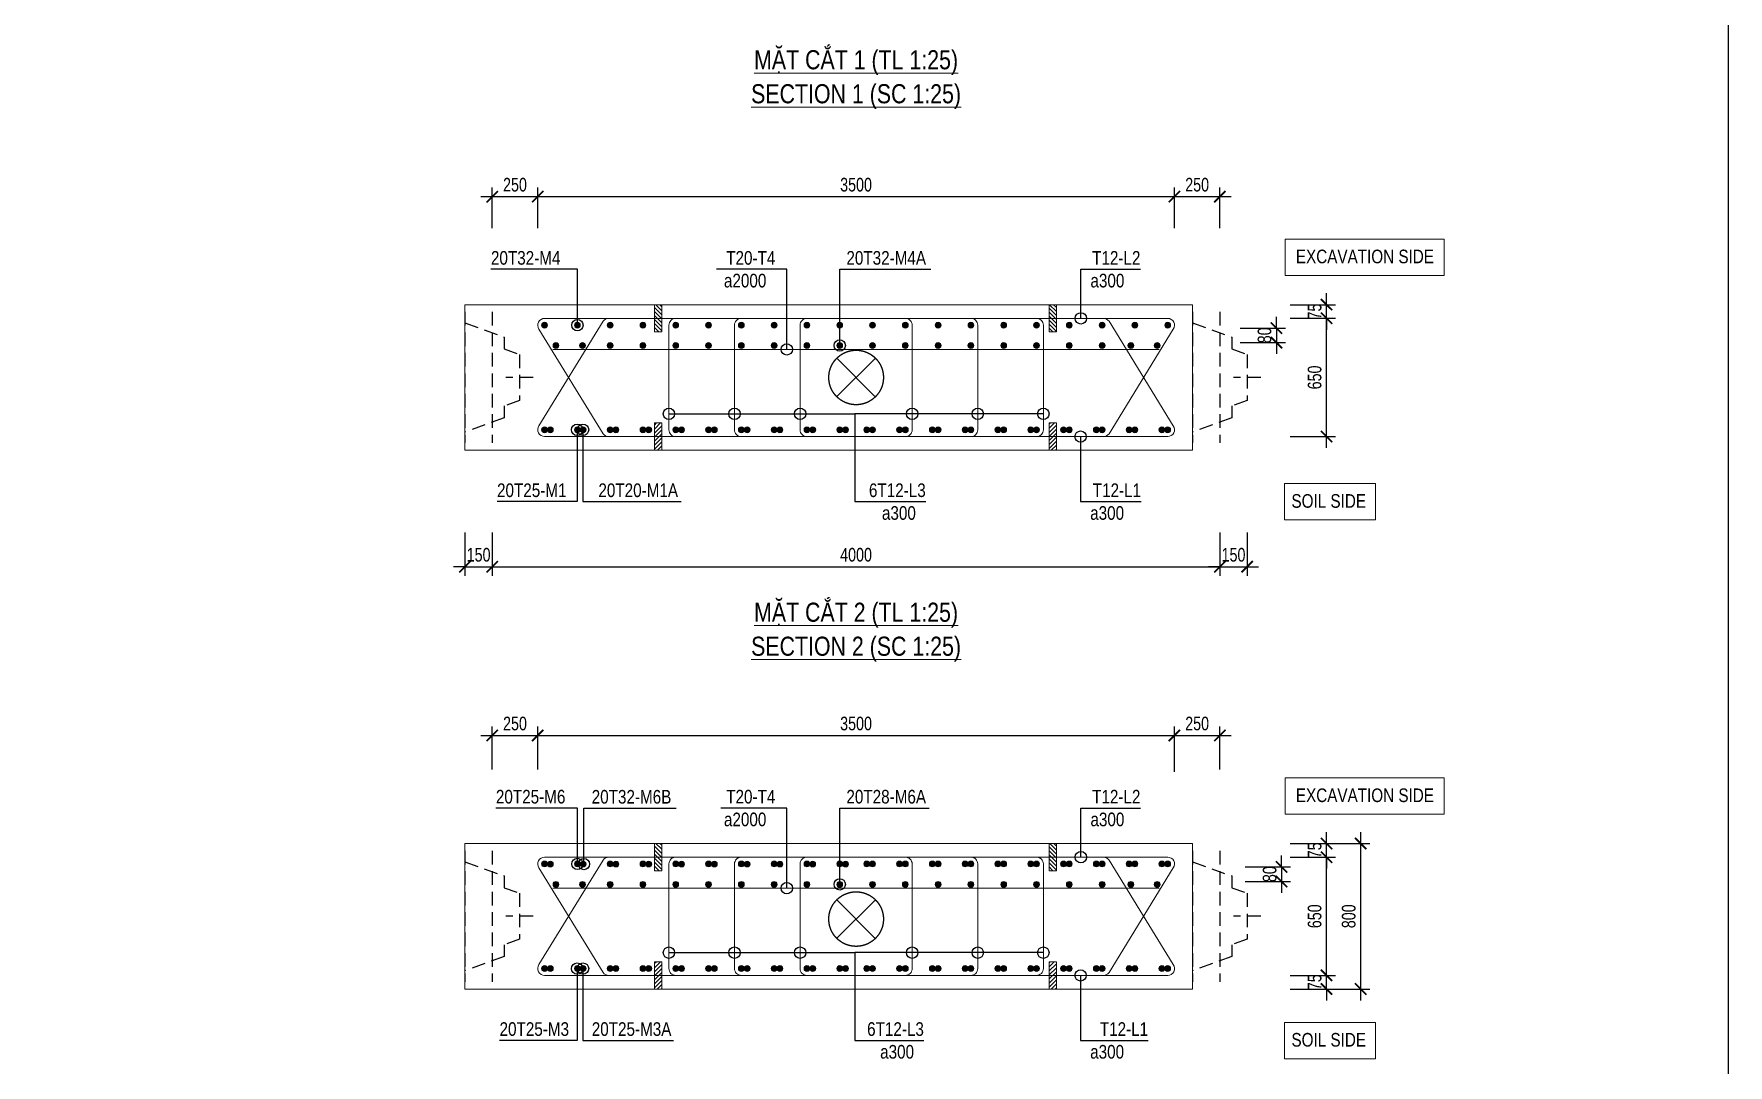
# Model space of a CAD drawing. Header units: millimetres. Extents: x 2746337 to 7547699, y -363432 to 15720.
# Drawn here: x 3212638 to 3249893, y -29068 to -6391 of the extents above; entities that cross this region are included whole.
import ezdxf
from ezdxf.enums import TextEntityAlignment as Align

# ---------------------------------------------------------------- set-up
doc = ezdxf.new("R2010")
doc.units = ezdxf.units.MM
doc.header["$LTSCALE"] = 1200
doc.header["$PDMODE"] = 3
doc.linetypes.add('CENTER', pattern=[2, 1.25, -0.25, 0.25, -0.25])
doc.linetypes.add('HIDDEN', pattern=[0.375, 0.25, -0.125])
for name, color, linetype, lineweight in [('5', 5, 'Continuous', 13), ('BOUND', 3, 'Continuous', 20), ('CWS', 8, 'HIDDEN', 9), ('ENOTE', 2, 'Continuous', 15), ('GRID', 74, 'CENTER', 15), ('K-THUOC', 1, 'Continuous', 18), ('LEADER', 8, 'Continuous', 9), ('MCT', 6, 'Continuous', 20), ('TEXTEN', 3, 'Continuous', 13), ('TEXTMA', 2, 'Continuous', 13), ('TEXTVN', 2, 'Continuous', 20), ('TIE', 4, 'Continuous', 13)]:
    doc.layers.add(name, color=color, linetype=linetype, lineweight=lineweight)
doc.layers.add('CDC.04.HIDDEN', color=8, linetype='HIDDEN')
doc.layers.add('MIE', color=5, linetype='HIDDEN')
doc.styles.add('DB_Arial', font='arial.ttf', dxfattribs={"width": 0.8})
doc.styles.add('SMTEXT', font='arial.ttf', dxfattribs={"width": 0.75})
doc.dimstyles.new('BSV25', dxfattribs={"dimtxt": 300, "dimasz": 250, "dimexe": 200, "dimexo": 0, "dimgap": 108, "dimtad": 1, "dimdec": 0, "dimlfac": 0.25, "dimdsep": 46, "dimtxsty": 'SMTEXT', "dimblk": 'ARCHTICK', "dimcen": 100, "dimdle": 250, "dimclrd": 256, "dimclre": 256, "dimclrt": 2, "dimadec": 0, "dimazin": 0, "dimtfac": 1, "dimtdec": 0, "dimtix": 1, "dimtmove": 2, "dimatfit": 3, "dimfxl": 800, "dimfxlon": 1, "dimtolj": 1, "dimtzin": 0, "dimarcsym": 0})

# ---------------------------------------------------------------- blocks, each defined once
blk = doc.blocks.new('cws800')
at = {"layer": 'CDC.04.HIDDEN'}
for p, q in [((-600, 1440), (-600, -1440)), ((0, 1440), (0, -1440))]:
    blk.add_line(p, q, dxfattribs=at)
for points in [[(0, 1200), (-860, 888), (-860, 627), (-1200, 507), (-1200, -507), (-860, -627), (-860, -888), (0, -1200)], [(-1500, 0), (-900, 0)]]:
    blk.add_lwpolyline(points, dxfattribs=at)
blk = doc.blocks.new('_ArchTick')
at = {"color": 0, "linetype": 'ByBlock', "const_width": 0.15}
blk.add_lwpolyline([(-0.5, -0.5), (0.5, 0.5)], dxfattribs=at)
blk = doc.blocks.new('*D547')
at = {"layer": 'Defpoints', "color": 0, "transparency": 16777216}
for p in [(3239955, -12646), (3241063, -12646), (3239955, -15246)]:
    blk.add_point(p, dxfattribs=at)
at = {"layer": 'K-THUOC', "lineweight": -2, "transparency": 16777216}
for p, q in [((3240263, -12646), (3241263, -12646)), ((3241063, -15496), (3241063, -12396)), ((3240263, -15246), (3241263, -15246))]:
    blk.add_line(p, q, dxfattribs=at)
at = {"layer": 'K-THUOC', "lineweight": -2, "transparency": 16777216, "xscale": 250, "yscale": 250, "zscale": 250}
for p, rotation in [((3241063, -12646), 90), ((3241063, -15246), 270)]:
    blk.add_blockref('_ArchTick', p, dxfattribs=dict(at, rotation=rotation))
at = {"layer": 'K-THUOC', "color": 2, "transparency": 16777216, "insert": (3240801, -13946), "char_height": 300, "attachment_point": 5, "rotation": 90, "style": 'SMTEXT'}
blk.add_mtext('\\A1;650', dxfattribs=at)
blk = doc.blocks.new('*D548')
at = {"layer": 'Defpoints', "color": 0, "transparency": 16777216}
for p in [(3239955, -12346), (3239955, -12646), (3241063, -12346)]:
    blk.add_point(p, dxfattribs=at)
at = {"layer": 'K-THUOC', "lineweight": -2, "transparency": 16777216}
for p, q in [((3241063, -12346), (3241063, -12096)), ((3240263, -12346), (3241263, -12346)), ((3240263, -12646), (3241263, -12646)), ((3241063, -12646), (3241063, -12346)), ((3241063, -12646), (3241063, -12896))]:
    blk.add_line(p, q, dxfattribs=at)
at = {"layer": 'K-THUOC', "lineweight": -2, "transparency": 16777216, "xscale": 250, "yscale": 250, "zscale": 250}
for p, rotation in [((3241063, -12346), 270), ((3241063, -12646), 90)]:
    blk.add_blockref('_ArchTick', p, dxfattribs=dict(at, rotation=rotation))
at = {"layer": 'K-THUOC', "color": 2, "transparency": 16777216, "insert": (3240802, -12496), "char_height": 300, "attachment_point": 5, "rotation": 90, "style": 'SMTEXT'}
blk.add_mtext('\\A1;75', dxfattribs=at)
blk = doc.blocks.new('*D549')
at = {"layer": 'Defpoints', "color": 0, "transparency": 16777216}
for p in [(3222117, -17358), (3222717, -17358), (3222717, -18108)]:
    blk.add_point(p, dxfattribs=at)
at = {"layer": 'K-THUOC', "lineweight": -2, "transparency": 16777216}
for p, q in [((3222117, -17358), (3222117, -18308)), ((3222717, -17358), (3222717, -18308)), ((3222117, -18108), (3221867, -18108)), ((3222117, -18108), (3222717, -18108)), ((3222717, -18108), (3222967, -18108))]:
    blk.add_line(p, q, dxfattribs=at)
at = {"layer": 'K-THUOC', "lineweight": -2, "transparency": 16777216, "xscale": 250, "yscale": 250, "zscale": 250}
blk.add_blockref('_ArchTick', (3222117, -18108), dxfattribs=at)
at = {"layer": 'K-THUOC', "lineweight": -2, "transparency": 16777216, "xscale": 250, "yscale": 250, "zscale": 250, "rotation": 180}
blk.add_blockref('_ArchTick', (3222717, -18108), dxfattribs=at)
at = {"layer": 'K-THUOC', "color": 2, "transparency": 16777216, "insert": (3222417, -17847), "char_height": 300, "attachment_point": 5, "style": 'SMTEXT'}
blk.add_mtext('\\A1;150', dxfattribs=at)
blk = doc.blocks.new('*D550')
at = {"layer": 'Defpoints', "color": 0, "transparency": 16777216}
for p in [(3238717, -17358), (3239317, -17358), (3239317, -18108)]:
    blk.add_point(p, dxfattribs=at)
at = {"layer": 'K-THUOC', "lineweight": -2, "transparency": 16777216}
for p, q in [((3238717, -17358), (3238717, -18308)), ((3239317, -17358), (3239317, -18308)), ((3238717, -18108), (3238467, -18108)), ((3238717, -18108), (3239317, -18108)), ((3239317, -18108), (3239567, -18108))]:
    blk.add_line(p, q, dxfattribs=at)
at = {"layer": 'K-THUOC', "lineweight": -2, "transparency": 16777216, "xscale": 250, "yscale": 250, "zscale": 250}
blk.add_blockref('_ArchTick', (3238717, -18108), dxfattribs=at)
at = {"layer": 'K-THUOC', "lineweight": -2, "transparency": 16777216, "xscale": 250, "yscale": 250, "zscale": 250, "rotation": 180}
blk.add_blockref('_ArchTick', (3239317, -18108), dxfattribs=at)
at = {"layer": 'K-THUOC', "color": 2, "transparency": 16777216, "insert": (3239017, -17847), "char_height": 300, "attachment_point": 5, "style": 'SMTEXT'}
blk.add_mtext('\\A1;150', dxfattribs=at)
blk = doc.blocks.new('*D551')
at = {"layer": 'Defpoints', "color": 0, "transparency": 16777216}
for p in [(3223717, -9970), (3222717, -10661), (3223717, -10661)]:
    blk.add_point(p, dxfattribs=at)
at = {"layer": 'K-THUOC', "lineweight": -2, "transparency": 16777216}
for p, q in [((3222467, -9970), (3223967, -9970)), ((3222717, -10661), (3222717, -9770)), ((3223717, -10661), (3223717, -9770))]:
    blk.add_line(p, q, dxfattribs=at)
at = {"layer": 'K-THUOC', "lineweight": -2, "transparency": 16777216, "xscale": 250, "yscale": 250, "zscale": 250, "rotation": 180}
blk.add_blockref('_ArchTick', (3222717, -9970), dxfattribs=at)
at = {"layer": 'K-THUOC', "lineweight": -2, "transparency": 16777216, "xscale": 250, "yscale": 250, "zscale": 250}
blk.add_blockref('_ArchTick', (3223717, -9970), dxfattribs=at)
at = {"layer": 'K-THUOC', "color": 2, "transparency": 16777216, "insert": (3223217, -9709), "char_height": 300, "attachment_point": 5, "style": 'SMTEXT'}
blk.add_mtext('\\A1;250', dxfattribs=at)
blk = doc.blocks.new('*D493')
at = {"layer": 'Defpoints', "color": 0, "transparency": 16777216}
for p in [(3237716, -9970), (3223717, -10661), (3237716, -10661)]:
    blk.add_point(p, dxfattribs=at)
at = {"layer": 'K-THUOC', "lineweight": -2, "transparency": 16777216}
for p, q in [((3223467, -9970), (3237966, -9970)), ((3223717, -10661), (3223717, -9770)), ((3237716, -10661), (3237716, -9770))]:
    blk.add_line(p, q, dxfattribs=at)
at = {"layer": 'K-THUOC', "lineweight": -2, "transparency": 16777216, "xscale": 250, "yscale": 250, "zscale": 250, "rotation": 180}
blk.add_blockref('_ArchTick', (3223717, -9970), dxfattribs=at)
at = {"layer": 'K-THUOC', "lineweight": -2, "transparency": 16777216, "xscale": 250, "yscale": 250, "zscale": 250}
blk.add_blockref('_ArchTick', (3237716, -9970), dxfattribs=at)
at = {"layer": 'K-THUOC', "color": 2, "transparency": 16777216, "insert": (3230717, -9709), "char_height": 300, "attachment_point": 5, "style": 'SMTEXT'}
blk.add_mtext('\\A1;3500', dxfattribs=at)
blk = doc.blocks.new('*D494')
at = {"layer": 'Defpoints', "color": 0, "transparency": 16777216}
for p in [(3222717, -17358), (3238717, -17358), (3238717, -18108)]:
    blk.add_point(p, dxfattribs=at)
at = {"layer": 'K-THUOC', "lineweight": -2, "transparency": 16777216}
for p, q in [((3222717, -17358), (3222717, -18308)), ((3238717, -17358), (3238717, -18308)), ((3222467, -18108), (3238967, -18108))]:
    blk.add_line(p, q, dxfattribs=at)
at = {"layer": 'K-THUOC', "lineweight": -2, "transparency": 16777216, "xscale": 250, "yscale": 250, "zscale": 250, "rotation": 180}
blk.add_blockref('_ArchTick', (3222717, -18108), dxfattribs=at)
at = {"layer": 'K-THUOC', "lineweight": -2, "transparency": 16777216, "xscale": 250, "yscale": 250, "zscale": 250}
blk.add_blockref('_ArchTick', (3238717, -18108), dxfattribs=at)
at = {"layer": 'K-THUOC', "color": 2, "transparency": 16777216, "insert": (3230717, -17847), "char_height": 300, "attachment_point": 5, "style": 'SMTEXT'}
blk.add_mtext('\\A1;4000', dxfattribs=at)
blk = doc.blocks.new('*D495')
at = {"layer": 'Defpoints', "color": 0, "transparency": 16777216}
for p in [(3238717, -9970), (3237716, -10661), (3238717, -10661)]:
    blk.add_point(p, dxfattribs=at)
at = {"layer": 'K-THUOC', "lineweight": -2, "transparency": 16777216}
for p, q in [((3237466, -9970), (3238967, -9970)), ((3237716, -10661), (3237716, -9770)), ((3238717, -10661), (3238717, -9770))]:
    blk.add_line(p, q, dxfattribs=at)
at = {"layer": 'K-THUOC', "lineweight": -2, "transparency": 16777216, "xscale": 250, "yscale": 250, "zscale": 250, "rotation": 180}
blk.add_blockref('_ArchTick', (3237716, -9970), dxfattribs=at)
at = {"layer": 'K-THUOC', "lineweight": -2, "transparency": 16777216, "xscale": 250, "yscale": 250, "zscale": 250}
blk.add_blockref('_ArchTick', (3238717, -9970), dxfattribs=at)
at = {"layer": 'K-THUOC', "color": 2, "transparency": 16777216, "insert": (3238217, -9709), "char_height": 300, "attachment_point": 5, "style": 'SMTEXT'}
blk.add_mtext('\\A1;250', dxfattribs=at)
blk = doc.blocks.new('mct1')
at = {"lineweight": 9}
h = blk.add_hatch(color=256, dxfattribs=at)
h.dxf.hatch_style = 1
h.paths.add_polyline_path([(-16, 0, 1), (16, 0, 1)])
blk.add_circle((0, 0), 16, dxfattribs=at)
blk = doc.blocks.new('tremie')
at = {"layer": 'MIE', "color": 74, "ltscale": 1000}
for p, q in [((424, -424), (-424, 424)), ((424, 424), (-424, -424))]:
    blk.add_line(p, q, dxfattribs=at)
at = {"layer": 'MIE', "ltscale": 500}
blk.add_circle((0, 0), 600, dxfattribs=at)
blk = doc.blocks.new('*D496')
at = {"layer": 'Defpoints', "color": 0, "transparency": 16777216}
for p in [(3238717, -12860), (3238717, -13180), (3239961, -13180)]:
    blk.add_point(p, dxfattribs=at)
at = {"layer": 'K-THUOC', "lineweight": -2, "transparency": 16777216}
for p, q in [((3239961, -12860), (3239961, -12610)), ((3239161, -12860), (3240161, -12860)), ((3239961, -12860), (3239961, -13180)), ((3239161, -13180), (3240161, -13180)), ((3239961, -13180), (3239961, -13430))]:
    blk.add_line(p, q, dxfattribs=at)
at = {"layer": 'K-THUOC', "lineweight": -2, "transparency": 16777216, "xscale": 250, "yscale": 250, "zscale": 250}
for p, rotation in [((3239961, -12860), 270), ((3239961, -13180), 90)]:
    blk.add_blockref('_ArchTick', p, dxfattribs=dict(at, rotation=rotation))
at = {"layer": 'K-THUOC', "color": 2, "transparency": 16777216, "insert": (3239700, -13020), "char_height": 300, "attachment_point": 5, "rotation": 90, "style": 'SMTEXT'}
blk.add_mtext('\\A1;80', dxfattribs=at)
blk = doc.blocks.new('*D497')
at = {"layer": 'Defpoints', "color": 0, "transparency": 16777216}
for p in [(3240313, -24195), (3241813, -24195), (3240313, -27395)]:
    blk.add_point(p, dxfattribs=at)
at = {"layer": 'K-THUOC', "lineweight": -2, "transparency": 16777216}
for p, q in [((3241013, -24195), (3242013, -24195)), ((3241813, -27645), (3241813, -23945)), ((3241013, -27395), (3242013, -27395))]:
    blk.add_line(p, q, dxfattribs=at)
at = {"layer": 'K-THUOC', "lineweight": -2, "transparency": 16777216, "xscale": 250, "yscale": 250, "zscale": 250}
for p, rotation in [((3241813, -24195), 90), ((3241813, -27395), 270)]:
    blk.add_blockref('_ArchTick', p, dxfattribs=dict(at, rotation=rotation))
at = {"layer": 'K-THUOC', "color": 2, "transparency": 16777216, "insert": (3241551, -25795), "char_height": 300, "attachment_point": 5, "rotation": 90, "style": 'SMTEXT'}
blk.add_mtext('\\A1;800', dxfattribs=at)
blk = doc.blocks.new('*D498')
at = {"layer": 'Defpoints', "color": 0, "transparency": 16777216}
for p in [(3240313, -27095), (3241063, -27095), (3239955, -27395)]:
    blk.add_point(p, dxfattribs=at)
at = {"layer": 'K-THUOC', "lineweight": -2, "transparency": 16777216}
for p, q in [((3240313, -27095), (3241263, -27095)), ((3241063, -27095), (3241063, -26845)), ((3241063, -27395), (3241063, -27095)), ((3240263, -27395), (3241263, -27395)), ((3241063, -27395), (3241063, -27645))]:
    blk.add_line(p, q, dxfattribs=at)
at = {"layer": 'K-THUOC', "lineweight": -2, "transparency": 16777216, "xscale": 250, "yscale": 250, "zscale": 250}
for p, rotation in [((3241063, -27095), 270), ((3241063, -27395), 90)]:
    blk.add_blockref('_ArchTick', p, dxfattribs=dict(at, rotation=rotation))
at = {"layer": 'K-THUOC', "color": 2, "transparency": 16777216, "insert": (3240802, -27245), "char_height": 300, "attachment_point": 5, "rotation": 90, "style": 'SMTEXT'}
blk.add_mtext('\\A1;75', dxfattribs=at)
blk = doc.blocks.new('*D499')
at = {"layer": 'Defpoints', "color": 0, "transparency": 16777216}
for p in [(3239955, -24495), (3241063, -24495), (3239955, -27095)]:
    blk.add_point(p, dxfattribs=at)
at = {"layer": 'K-THUOC', "lineweight": -2, "transparency": 16777216}
for p, q in [((3240263, -24495), (3241263, -24495)), ((3241063, -27345), (3241063, -24245)), ((3240263, -27095), (3241263, -27095))]:
    blk.add_line(p, q, dxfattribs=at)
at = {"layer": 'K-THUOC', "lineweight": -2, "transparency": 16777216, "xscale": 250, "yscale": 250, "zscale": 250}
for p, rotation in [((3241063, -24495), 90), ((3241063, -27095), 270)]:
    blk.add_blockref('_ArchTick', p, dxfattribs=dict(at, rotation=rotation))
at = {"layer": 'K-THUOC', "color": 2, "transparency": 16777216, "insert": (3240801, -25795), "char_height": 300, "attachment_point": 5, "rotation": 90, "style": 'SMTEXT'}
blk.add_mtext('\\A1;650', dxfattribs=at)
blk = doc.blocks.new('*D500')
at = {"layer": 'Defpoints', "color": 0, "transparency": 16777216}
for p in [(3239955, -24195), (3241063, -24195), (3239955, -24495)]:
    blk.add_point(p, dxfattribs=at)
at = {"layer": 'K-THUOC', "lineweight": -2, "transparency": 16777216}
for p, q in [((3240263, -24195), (3241263, -24195)), ((3241063, -24195), (3241063, -23945)), ((3241063, -24495), (3241063, -24195)), ((3240263, -24495), (3241263, -24495)), ((3241063, -24495), (3241063, -24745))]:
    blk.add_line(p, q, dxfattribs=at)
at = {"layer": 'K-THUOC', "lineweight": -2, "transparency": 16777216, "xscale": 250, "yscale": 250, "zscale": 250}
for p, rotation in [((3241063, -24195), 270), ((3241063, -24495), 90)]:
    blk.add_blockref('_ArchTick', p, dxfattribs=dict(at, rotation=rotation))
at = {"layer": 'K-THUOC', "color": 2, "transparency": 16777216, "insert": (3240802, -24345), "char_height": 300, "attachment_point": 5, "rotation": 90, "style": 'SMTEXT'}
blk.add_mtext('\\A1;75', dxfattribs=at)
blk = doc.blocks.new('*D503')
at = {"layer": 'Defpoints', "color": 0, "transparency": 16777216}
for p in [(3223717, -21819), (3222717, -22569), (3223717, -22569)]:
    blk.add_point(p, dxfattribs=at)
at = {"layer": 'K-THUOC', "lineweight": -2, "transparency": 16777216}
for p, q in [((3222467, -21819), (3223967, -21819)), ((3222717, -22569), (3222717, -21619)), ((3223717, -22569), (3223717, -21619))]:
    blk.add_line(p, q, dxfattribs=at)
at = {"layer": 'K-THUOC', "lineweight": -2, "transparency": 16777216, "xscale": 250, "yscale": 250, "zscale": 250, "rotation": 180}
blk.add_blockref('_ArchTick', (3222717, -21819), dxfattribs=at)
at = {"layer": 'K-THUOC', "lineweight": -2, "transparency": 16777216, "xscale": 250, "yscale": 250, "zscale": 250}
blk.add_blockref('_ArchTick', (3223717, -21819), dxfattribs=at)
at = {"layer": 'K-THUOC', "color": 2, "transparency": 16777216, "insert": (3223217, -21558), "char_height": 300, "attachment_point": 5, "style": 'SMTEXT'}
blk.add_mtext('\\A1;250', dxfattribs=at)
blk = doc.blocks.new('*D504')
at = {"layer": 'Defpoints', "color": 0, "transparency": 16777216}
for p in [(3237716, -21819), (3223717, -22569), (3237716, -22932)]:
    blk.add_point(p, dxfattribs=at)
at = {"layer": 'K-THUOC', "lineweight": -2, "transparency": 16777216}
for p, q in [((3223467, -21819), (3237966, -21819)), ((3223717, -22569), (3223717, -21619)), ((3237716, -22619), (3237716, -21619))]:
    blk.add_line(p, q, dxfattribs=at)
at = {"layer": 'K-THUOC', "lineweight": -2, "transparency": 16777216, "xscale": 250, "yscale": 250, "zscale": 250, "rotation": 180}
blk.add_blockref('_ArchTick', (3223717, -21819), dxfattribs=at)
at = {"layer": 'K-THUOC', "lineweight": -2, "transparency": 16777216, "xscale": 250, "yscale": 250, "zscale": 250}
blk.add_blockref('_ArchTick', (3237716, -21819), dxfattribs=at)
at = {"layer": 'K-THUOC', "color": 2, "transparency": 16777216, "insert": (3230717, -21558), "char_height": 300, "attachment_point": 5, "style": 'SMTEXT'}
blk.add_mtext('\\A1;3500', dxfattribs=at)
blk = doc.blocks.new('*D506')
at = {"layer": 'Defpoints', "color": 0, "transparency": 16777216}
for p in [(3238717, -21819), (3237716, -22569), (3238717, -22569)]:
    blk.add_point(p, dxfattribs=at)
at = {"layer": 'K-THUOC', "lineweight": -2, "transparency": 16777216}
for p, q in [((3237466, -21819), (3238967, -21819)), ((3237716, -22569), (3237716, -21619)), ((3238717, -22569), (3238717, -21619))]:
    blk.add_line(p, q, dxfattribs=at)
at = {"layer": 'K-THUOC', "lineweight": -2, "transparency": 16777216, "xscale": 250, "yscale": 250, "zscale": 250, "rotation": 180}
blk.add_blockref('_ArchTick', (3237716, -21819), dxfattribs=at)
at = {"layer": 'K-THUOC', "lineweight": -2, "transparency": 16777216, "xscale": 250, "yscale": 250, "zscale": 250}
blk.add_blockref('_ArchTick', (3238717, -21819), dxfattribs=at)
at = {"layer": 'K-THUOC', "color": 2, "transparency": 16777216, "insert": (3238217, -21558), "char_height": 300, "attachment_point": 5, "style": 'SMTEXT'}
blk.add_mtext('\\A1;250', dxfattribs=at)
blk = doc.blocks.new('sp')
at = {"layer": '5', "lineweight": 20}
h = blk.add_hatch(dxfattribs=at)
h.set_pattern_fill('ANSI31', color=256, scale=500)
h.set_pattern_definition([(45, (0, 0), (-44.194, 44.194), [])])
h.paths.add_polyline_path([(80, 300), (-80, 300), (-80, -300), (80, -300)])
blk.add_lwpolyline([(-80, -300), (80, -300), (80, 300), (-80, 300)], close=True, dxfattribs=at)
blk = doc.blocks.new('*D517')
at = {"layer": 'Defpoints', "color": 0, "transparency": 16777216}
for p in [(3239107, -24709), (3239107, -25029), (3240073, -25029)]:
    blk.add_point(p, dxfattribs=at)
at = {"layer": 'K-THUOC', "lineweight": -2, "transparency": 16777216}
for p, q in [((3240073, -24709), (3240073, -24459)), ((3239273, -24709), (3240273, -24709)), ((3240073, -24709), (3240073, -25029)), ((3239273, -25029), (3240273, -25029)), ((3240073, -25029), (3240073, -25279))]:
    blk.add_line(p, q, dxfattribs=at)
at = {"layer": 'K-THUOC', "lineweight": -2, "transparency": 16777216, "xscale": 250, "yscale": 250, "zscale": 250}
for p, rotation in [((3240073, -24709), 270), ((3240073, -25029), 90)]:
    blk.add_blockref('_ArchTick', p, dxfattribs=dict(at, rotation=rotation))
at = {"layer": 'K-THUOC', "color": 2, "transparency": 16777216, "insert": (3239812, -24869), "char_height": 300, "attachment_point": 5, "rotation": 90, "style": 'SMTEXT'}
blk.add_mtext('\\A1;80', dxfattribs=at)

msp = doc.modelspace()

# ---------------------------------------------------------------- linework, layer by layer
msp.add_lwpolyline([(3156375.6, 9128.3), (3249892.9, 9128.3), (3249892.9, -68024), (3156375.6, -68024)], close=True)
at = {"layer": 'BOUND'}
for points in [[(3222117.4, -15546.5), (3238117.4, -15546.5), (3238117.4, -12346.5), (3222117.4, -12346.5)], [(3222117.4, -27395.1), (3238117.4, -27395.1), (3238117.4, -24195.1), (3222117.4, -24195.1)]]:
    msp.add_lwpolyline(points, close=True, dxfattribs=at)
at = {"layer": 'ENOTE'}
for points in [[(3240149.4, -10903.9), (3243649.4, -10903.9), (3243649.4, -11703.9), (3240149.4, -11703.9)], [(3240138.8, -16280.5), (3242138.8, -16280.5), (3242138.8, -17080.5), (3240138.8, -17080.5)], [(3240149.4, -22752.6), (3243649.4, -22752.6), (3243649.4, -23552.6), (3240149.4, -23552.6)], [(3240138.8, -28129.2), (3242138.8, -28129.2), (3242138.8, -28929.2), (3240138.8, -28929.2)]]:
    msp.add_lwpolyline(points, close=True, dxfattribs=at)
at = {"layer": 'TIE'}
for p, q in [((3224052.2, -13328.4), (3237384.2, -13328.4)), ((3224052.2, -25177.1), (3237384.2, -25177.1))]:
    msp.add_line(p, q, dxfattribs=at)
at = {"layer": 'TIE', "lineweight": 20}
for points in [[(3225279.1, -12646.5, 0.244599), (3225156.3, -12710.4), (3223744.5, -15010.4, 0.6069433), (3223867.4, -15246.5), (3237569.9, -15246.5, 0.6069433), (3237692.7, -15010.4), (3236281, -12710.4, 0.244599), (3236158.1, -12646.5), (3232979.6, -12646.5)], [(3232979.6, -15246.5), (3236158.1, -15246.5, 0.244599), (3236281, -15182.6), (3237692.7, -12882.6, 0.6069433), (3237569.9, -12646.5), (3223867.4, -12646.5, 0.6069433), (3223744.5, -12882.6), (3225156.3, -15182.6, 0.244599), (3225279.1, -15246.5)], [(3225279.1, -24495.1, 0.244599), (3225156.3, -24559.1), (3223744.5, -26859.1, 0.6069433), (3223867.4, -27095.1), (3237569.9, -27095.1, 0.6069433), (3237692.7, -26859.1), (3236281, -24559.1, 0.244599), (3236158.1, -24495.1)], [(3236158.1, -27095.1, 0.244599), (3236281, -27031.2), (3237692.7, -24731.2, 0.6069433), (3237569.9, -24495.1), (3223867.4, -24495.1, 0.6069433), (3223744.5, -24731.2), (3225156.3, -27031.2, 0.244599), (3225279.1, -27095.1)]]:
    msp.add_lwpolyline(points, format="xyb", dxfattribs=at)
at = {"layer": 'TIE'}
for points in [[(3227202.1, -15246.5), (3226752.1, -15246.5, -0.4142136), (3226602.1, -15096.5), (3226602.1, -12796.5, -0.4142136), (3226752.1, -12646.5), (3227202.1, -12646.5)], [(3228644.5, -15246.5), (3228194.5, -15246.5, -0.4142136), (3228044.5, -15096.5), (3228044.5, -12796.5, -0.4142136), (3228194.5, -12646.5), (3228644.5, -12646.5)], [(3230086.9, -15246.5), (3229636.9, -15246.5, -0.4142136), (3229486.9, -15096.5), (3229486.9, -12796.5, -0.4142136), (3229636.9, -12646.5), (3230086.9, -12646.5)], [(3231350.4, -15246.5), (3231800.4, -15246.5, 0.4142136), (3231950.4, -15096.5), (3231950.4, -12796.5, 0.4142136), (3231800.4, -12646.5), (3231350.4, -12646.5)], [(3232792.8, -15246.5), (3233242.8, -15246.5, 0.4142136), (3233392.8, -15096.5), (3233392.8, -12796.5, 0.4142136), (3233242.8, -12646.5), (3232792.8, -12646.5)], [(3234685.2, -15246.5, 0.4142136), (3234835.2, -15096.5), (3234835.2, -12796.5, 0.4142136), (3234685.2, -12646.5)], [(3227202.1, -27095.1), (3226752.1, -27095.1, -0.4142136), (3226602.1, -26945.1), (3226602.1, -24645.1, -0.4142136), (3226752.1, -24495.1), (3227202.1, -24495.1)], [(3228644.5, -27095.1), (3228194.5, -27095.1, -0.4142136), (3228044.5, -26945.1), (3228044.5, -24645.1, -0.4142136), (3228194.5, -24495.1), (3228644.5, -24495.1)], [(3230086.9, -27095.1), (3229636.9, -27095.1, -0.4142136), (3229486.9, -26945.1), (3229486.9, -24645.1, -0.4142136), (3229636.9, -24495.1), (3230086.9, -24495.1)], [(3231350.4, -27095.1), (3231800.4, -27095.1, 0.4142136), (3231950.4, -26945.1), (3231950.4, -24645.1, 0.4142136), (3231800.4, -24495.1), (3231350.4, -24495.1)], [(3232792.8, -27095.1), (3233242.8, -27095.1, 0.4142136), (3233392.8, -26945.1), (3233392.8, -24645.1, 0.4142136), (3233242.8, -24495.1), (3232792.8, -24495.1)], [(3234235.2, -27095.1), (3234685.2, -27095.1, 0.4142136), (3234835.2, -26945.1), (3234835.2, -24645.1, 0.4142136), (3234685.2, -24495.1), (3234235.2, -24495.1)]]:
    msp.add_lwpolyline(points, format="xyb", dxfattribs=at)

# ---------------------------------------------------------------- block references
at = {"layer": 'CWS', "xscale": -1}
for p in [(3222117.4, -13946.5), (3238117.4, -13946.5), (3222117.4, -25795.1), (3238117.4, -25795.1)]:
    msp.add_blockref('cws800', p, dxfattribs=at)
at = {"layer": 'ENOTE', "xscale": -1}
for p in [(3226363.3, -12646.5), (3235041.8, -12646.5), (3226363.3, -24495.1), (3235041.8, -24495.1)]:
    msp.add_blockref('sp', p, dxfattribs=at)
at = {"layer": 'ENOTE', "rotation": 180}
for p in [(3226363.3, -15246.5), (3235041.8, -15246.5), (3226363.3, -27095.1), (3235041.8, -27095.1)]:
    msp.add_blockref('sp', p, dxfattribs=at)
at = {"layer": 'GRID', "rotation": 269.672406155841}
for p in [(3230718.6, -13946.5), (3230718.6, -25856.8)]:
    msp.add_blockref('tremie', p, dxfattribs=at)
at = {"layer": 'MCT', "xscale": -4, "yscale": 4, "zscale": 4, "rotation": 180}
for p in [(3223867.4, -12796.5), (3224588.6, -12796.5), (3225309.7, -12796.5), (3226030.9, -12796.5), (3226752.1, -12796.5), (3227473.3, -12796.5), (3228194.5, -12796.5), (3228915.7, -12796.5), (3229636.9, -12796.5), (3230358, -12796.5), (3231079.2, -12796.5), (3231800.4, -12796.5), (3232521.6, -12796.5), (3233242.8, -12796.5), (3233964, -12796.5), (3234685.2, -12796.5), (3235406.3, -12796.5), (3236127.5, -12796.5), (3236848.7, -12796.5), (3237569.9, -12796.5), (3224118.3, -13244.5), (3224701.2, -13244.5), (3225309.3, -13244.5), (3226030.5, -13244.5), (3226751.7, -13244.5), (3227472.9, -13244.5), (3228194.1, -13244.5), (3228915.2, -13244.5), (3229636.4, -13244.5), (3230357.6, -13244.5), (3231078.8, -13244.5), (3231800, -13244.5), (3232521.2, -13244.5), (3233242.4, -13244.5), (3233963.5, -13244.5), (3234684.7, -13244.5), (3235405.9, -13244.5), (3236127.1, -13244.5), (3236760.4, -13244.5), (3237337.7, -13244.5), (3223867.4, -24645.1), (3223995.4, -24647.3), (3224588.6, -24645.1), (3224716.5, -24647.3), (3225309.7, -24645.1), (3225437.7, -24647.3), (3226030.9, -24645.1), (3226158.9, -24647.3), (3226752.1, -24645.1), (3226880.1, -24647.3), (3227473.3, -24645.1), (3227601.3, -24647.3), (3228194.5, -24645.1), (3228322.5, -24647.3), (3228915.7, -24645.1), (3229043.7, -24647.3), (3229636.9, -24645.1), (3229764.8, -24647.3), (3230358, -24645.1), (3230486, -24647.3), (3230951.2, -24645.1), (3231079.2, -24645.1), (3231672.4, -24645.1), (3231800.4, -24645.1), (3232393.6, -24645.1), (3232521.6, -24645.1), (3233114.8, -24645.1), (3233242.8, -24645.1), (3233836, -24645.1), (3233964, -24645.1), (3234557.2, -24645.1), (3234685.2, -24645.1), (3235278.3, -24645.1), (3235406.3, -24645.1), (3235999.5, -24645.1), (3236127.5, -24645.1), (3236720.7, -24645.1), (3236848.7, -24645.1), (3237441.9, -24645.1), (3237569.9, -24645.1), (3224118.3, -25093.1), (3224701.2, -25093.1), (3225309.3, -25093.1), (3226030.5, -25093.1), (3226751.7, -25093.1), (3227472.9, -25093.1), (3228194.1, -25093.1), (3228915.2, -25093.1), (3229636.4, -25093.1), (3230357.6, -25093.1), (3231078.8, -25093.1), (3231800, -25093.1), (3232521.2, -25093.1), (3233242.4, -25093.1), (3233963.5, -25093.1), (3234684.7, -25093.1), (3235405.9, -25093.1), (3236127.1, -25093.1), (3236760.4, -25093.1), (3237337.7, -25093.1)]:
    msp.add_blockref('mct1', p, dxfattribs=at)
at = {"layer": 'MCT', "xscale": 4, "yscale": 4, "zscale": 4}
for p in [(3223867.4, -15096.5), (3223995.4, -15096.5), (3224588.6, -15096.5), (3224716.6, -15096.5), (3225309.7, -15096.5), (3225437.7, -15096.5), (3226030.9, -15096.5), (3226158.9, -15096.5), (3226752.1, -15096.5), (3226880.1, -15096.5), (3227473.3, -15096.5), (3227601.3, -15096.5), (3228194.5, -15096.5), (3228322.5, -15096.5), (3228915.7, -15096.5), (3229043.7, -15096.5), (3229636.9, -15096.5), (3229764.9, -15096.5), (3230358, -15096.5), (3230486, -15096.5), (3230951.2, -15096.5), (3231079.2, -15096.5), (3231672.4, -15096.5), (3231800.4, -15096.5), (3232393.6, -15096.5), (3232521.6, -15096.5), (3233114.8, -15096.5), (3233242.8, -15096.5), (3233836, -15096.5), (3233964, -15096.5), (3234557.2, -15096.5), (3234685.2, -15096.5), (3235278.3, -15096.5), (3235406.3, -15096.5), (3235999.5, -15096.5), (3236127.5, -15096.5), (3236720.7, -15096.5), (3236848.7, -15096.5), (3237441.9, -15096.5), (3237569.9, -15096.5), (3223867.4, -26945.1), (3223995.4, -26945.1), (3224588.6, -26945.1), (3224716.6, -26945.1), (3225309.7, -26945.1), (3225437.7, -26945.1), (3226030.9, -26945.1), (3226158.9, -26945.1), (3226752.1, -26945.1), (3226880.1, -26945.1), (3227473.3, -26945.1), (3227601.3, -26945.1), (3228194.5, -26945.1), (3228322.5, -26945.1), (3228915.7, -26945.1), (3229043.7, -26945.1), (3229636.9, -26945.1), (3229764.9, -26945.1), (3230358, -26945.1), (3230486, -26945.1), (3230951.2, -26945.1), (3231079.2, -26945.1), (3231672.4, -26945.1), (3231800.4, -26945.1), (3232393.6, -26945.1), (3232521.6, -26945.1), (3233114.8, -26945.1), (3233242.8, -26945.1), (3233836, -26945.1), (3233964, -26945.1), (3234557.2, -26945.1), (3234685.2, -26945.1), (3235278.3, -26945.1), (3235406.3, -26945.1), (3235999.5, -26945.1), (3236127.5, -26945.1), (3236720.7, -26945.1), (3236848.7, -26945.1), (3237441.9, -26945.1), (3237569.9, -26945.1)]:
    msp.add_blockref('mct1', p, dxfattribs=at)

# ---------------------------------------------------------------- texts
at = {"layer": 'TEXTEN', "style": 'DB_Arial', "width": 0.8}
for s, p in [('T20-T4', (3228942.2, -11466.5)), ('T12-L2', (3236970.5, -11466.5)), ('6T12-L3', (3232248.6, -16576.5)), ('T12-L1', (3236984.9, -16576.5)), ('a300', (3232031.9, -17076.5)), ('T20-T4', (3228942.2, -23315.1)), ('T12-L2', (3236970.5, -23315.1)), ('6T12-L3', (3232208.7, -28425.1)), ('T12-L1', (3237139.8, -28425.1)), ('a300', (3231992.1, -28925.1))]:
    msp.add_text(s, height=300, dxfattribs=at).set_placement(p, align=Align.RIGHT)
for s, p in [('a2000', (3227811.8, -11966.5)), ('a300', (3235871.1, -11966.5)), ('a300', (3235864.9, -17076.5)), ('a2000', (3227811.8, -23815.1)), ('a300', (3235871.1, -23815.1)), ('a300', (3235864.9, -28925.1))]:
    msp.add_text(s, height=300, dxfattribs=at).set_placement(p)
at = {"layer": 'TEXTMA', "style": 'DB_Arial', "width": 0.8}
for s, p in [('20T32-M4', (3222688.6, -11466.5)), ('20T32-M4A', (3230504.7, -11466.5)), ('20T25-M1', (3222822.1, -16576.5)), ('20T20-M1A', (3225051.2, -16576.5)), ('20T25-M6', (3222797.5, -23315.1)), ('20T32-M6B', (3224904, -23317.3)), ('20T28-M6A', (3230504.7, -23315.1)), ('20T25-M3', (3222877.9, -28425.1)), ('20T25-M3A', (3224905.3, -28425.1))]:
    msp.add_text(s, height=300, dxfattribs=at).set_placement(p)
at = {"layer": 'TEXTVN', "style": 'DB_Arial', "width": 0.8}
for s, p in [('%%UMẶT CẮT 1 (TL 1:25)', (3230717.4, -6959.2)), ('%%USECTION 1 (SC 1:25)', (3230717.4, -7759.2)), ('%%UMẶT CẮT 2 (TL 1:25)', (3230717.4, -19108.3)), ('%%USECTION 2 (SC 1:25)', (3230717.4, -19908.3))]:
    msp.add_text(s, height=420, rotation=360, dxfattribs=at).set_placement(p, align=Align.MIDDLE)
for p in [(3240388.6, -11435.6), (3240388.6, -23284.3)]:
    msp.add_text('EXCAVATION SIDE', height=300, dxfattribs=at).set_placement(p)
for p in [(3241930.9, -16812.2), (3241930.9, -28660.9)]:
    msp.add_text('SOIL SIDE', height=300, dxfattribs=at).set_placement(p, align=Align.RIGHT)

# ---------------------------------------------------------------- dimensions: what is measured, and where the dimension line sits
at = {"layer": 'K-THUOC'}
for base, p1, p2, picture, middle in [((3223717.4, -9970.4), (3222717.4, -10661.4), (3223717.4, -10661.4), '*D551', (3223217.4, -9709.2)), ((3237715.9, -9970.4), (3223717.4, -10661.4), (3237715.9, -10661.4), '*D493', (3230716.6, -9709.1)), ((3238717.4, -9970.4), (3237715.9, -10661.4), (3238717.4, -10661.4), '*D495', (3238216.6, -9709.2)), ((3222717.4, -18108.3), (3222117.4, -17358.3), (3222717.4, -17358.3), '*D549', (3222417.4, -17847.2)), ((3238717.4, -18108.3), (3222717.4, -17358.3), (3238717.4, -17358.3), '*D494', (3230717.4, -17847.2)), ((3239317.4, -18108.3), (3238717.4, -17358.3), (3239317.4, -17358.3), '*D550', (3239017.4, -17847.2)), ((3223717.4, -21819), (3222717.4, -22569), (3223717.4, -22569), '*D503', (3223217.4, -21557.8)), ((3237715.9, -21819), (3223717.4, -22569), (3237715.9, -22932), '*D504', (3230716.6, -21557.7)), ((3238717.4, -21819), (3237715.9, -22569), (3238717.4, -22569), '*D506', (3238216.6, -21557.8))]:
    dim = msp.add_linear_dim(base=base, p1=p1, p2=p2, dimstyle='BSV25', dxfattribs=at)
    dim.commit()
    dim.dimension.update_dxf_attribs({"geometry": picture, "text_midpoint": middle})
for base, p1, p2, picture, middle in [((3241062.7, -12346.5), (3239954.6, -12646.5), (3239954.6, -12346.5), '*D548', (3240802.1, -12496.5)), ((3239961.5, -13180.5), (3238717.4, -12860.5), (3238717.4, -13180.5), '*D496', (3239700.3, -13020.5)), ((3241062.7, -12646.5), (3239954.6, -15246.5), (3239954.6, -12646.5), '*D547', (3240801.5, -13946.5)), ((3241062.7, -24195.1), (3239954.6, -24495.1), (3239954.6, -24195.1), '*D500', (3240802.1, -24345.1)), ((3241812.7, -24195.1), (3240312.7, -27395.1), (3240312.7, -24195.1), '*D497', (3241551.5, -25795.1)), ((3240073.2, -25029.1), (3239106.7, -24709.1), (3239106.7, -25029.1), '*D517', (3239812, -24869.1)), ((3241062.7, -24495.1), (3239954.6, -27095.1), (3239954.6, -24495.1), '*D499', (3240801.5, -25795.1)), ((3241062.7, -27095.1), (3239954.6, -27395.1), (3240312.7, -27095.1), '*D498', (3240802.1, -27245.1))]:
    dim = msp.add_linear_dim(base=base, p1=p1, p2=p2, angle=90, dimstyle='BSV25', dxfattribs=at)
    dim.commit()
    dim.dimension.update_dxf_attribs({"geometry": picture, "text_midpoint": middle})

# ---------------------------------------------------------------- leaders
at = {"layer": 'LEADER'}
for points in [[(3224588.6, -12796.5), (3224588.6, -11566.5), (3222688.6, -11566.5)], [(3229193.5, -13328.4), (3229193.5, -11566.5), (3227645.5, -11566.5)], [(3230357.6, -13244.5), (3230357.6, -11566.5), (3232363.9, -11566.5)], [(3235661.1, -12646.5), (3235661.1, -11566.5), (3236970.5, -11566.5)], [(3226602.1, -14746.5), (3230687.3, -14746.5), (3230687.3, -16676.5), (3232248.9, -16676.5)], [(3228044.5, -14746.5), (3230687.3, -14746.5), (3230687.3, -16676.5), (3232248.9, -16676.5)], [(3229486.9, -14746.5), (3230687.3, -14746.5), (3230687.3, -16676.5), (3232248.9, -16676.5)], [(3231950.4, -14746.5), (3230687.3, -14746.5), (3230687.3, -16676.5), (3232248.9, -16676.5)], [(3233392.8, -14746.5), (3230687.3, -14746.5), (3230687.3, -16676.5), (3232248.9, -16676.5)], [(3234835.2, -14746.5), (3230687.3, -14746.5), (3230687.3, -16676.5), (3232248.9, -16676.5)], [(3224584.6, -15096.5), (3224584.6, -16676.5), (3222822.1, -16676.5)], [(3224712.6, -15096.5), (3224712.6, -16676.5), (3226868.3, -16676.5)], [(3235654.9, -15246.5), (3235654.9, -16676.5), (3236984.9, -16676.5)], [(3224588.6, -24645.1), (3224588.6, -23415.1), (3222797.5, -23415.1)], [(3224733.8, -24647.3), (3224733.8, -23417.3), (3226762.6, -23417.3)], [(3229193.5, -25177.1), (3229193.5, -23415.1), (3227739.9, -23415.1)], [(3230357.6, -25093.1), (3230357.6, -23415.1), (3232327.3, -23415.1)], [(3235661.1, -24495.1), (3235661.1, -23415.1), (3236970.5, -23415.1)], [(3224584.6, -26945.1), (3224584.6, -28525.1), (3222877.9, -28525.1)], [(3224712.6, -26945.1), (3224712.6, -28525.1), (3226704.2, -28525.1)], [(3226602.1, -26595.1), (3230687.3, -26595.1), (3230687.3, -28525.1), (3232209.1, -28525.1)], [(3228044.5, -26595.1), (3230687.3, -26595.1), (3230687.3, -28525.1), (3232209.1, -28525.1)], [(3229486.9, -26595.1), (3230687.3, -26595.1), (3230687.3, -28525.1), (3232209.1, -28525.1)], [(3231950.4, -26595.1), (3230687.3, -26595.1), (3230687.3, -28525.1), (3232209.1, -28525.1)], [(3233392.8, -26595.1), (3230687.3, -26595.1), (3230687.3, -28525.1), (3232209.1, -28525.1)], [(3234835.2, -26595.1), (3230687.3, -26595.1), (3230687.3, -28525.1), (3232209.1, -28525.1)], [(3235654.9, -27095.1), (3235654.9, -28525.1), (3237139.8, -28525.1)]]:
    msp.add_leader(points, dimstyle='BSV25', override={"dimldrblk": 'Origin'}, dxfattribs=at)

doc.saveas('drawing.dxf')
